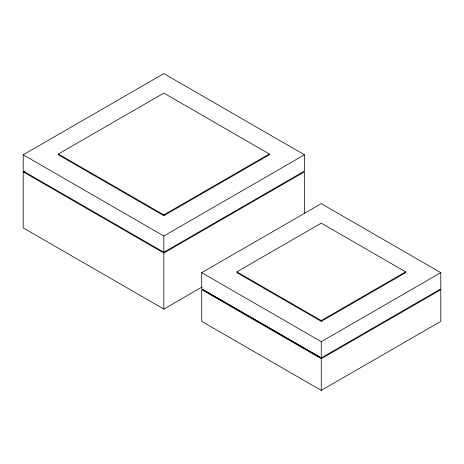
<?xml version="1.0" encoding="UTF-8"?>
<svg xmlns="http://www.w3.org/2000/svg" width="464" height="464" viewBox="0 0 464 464"><rect width="100%" height="100%" fill="white"/><g stroke="black" fill="none" stroke-linecap="round" stroke-linejoin="round"><path stroke-width="0.7" d="M23.2 154.802L163.833 73.608L304.465 154.802L304.465 171.042L163.833 252.236L23.2 171.042L23.2 154.802L163.833 235.996L304.465 154.802M202.13 286.961L163.833 309.07L23.2 227.876L23.2 171.854L24.453 171.129M58.36 153.99L163.833 93.096L269.311 153.99L269.311 154.802L163.833 215.696L58.36 154.802L58.36 153.99L163.833 214.884L269.311 153.99M23.2 171.854L163.833 253.048L304.465 171.854L304.465 213.51M201.724 272.658L321.262 341.678L321.262 357.912L201.724 288.898L201.724 272.658L321.262 203.644L440.8 272.658L440.8 288.898L321.262 357.912L203.128 289.71M236.884 271.846L321.262 223.132L405.64 271.846L405.64 272.658L321.262 321.378L236.884 272.658L236.884 271.846L321.262 320.566L405.64 271.846M321.262 341.678L440.8 272.658M321.262 358.724L440.8 289.71L440.8 321.378L321.262 390.392L201.724 321.378L201.724 289.71L321.262 358.724L321.262 390.392M440.098 289.304L440.8 289.71M321.262 320.566L321.262 321.378M163.833 214.884L163.833 215.696M163.833 235.996L163.833 252.236M163.833 253.048L163.833 309.07"/></g></svg>
